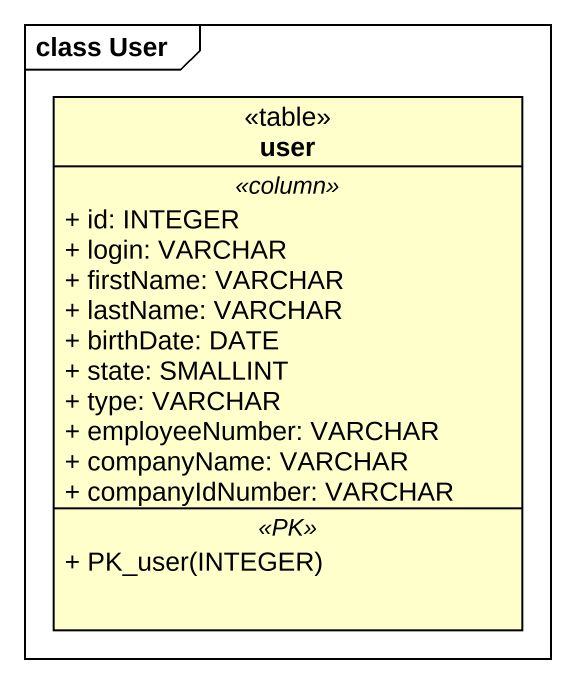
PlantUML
@startuml
mainframe class User
hide circle
hide empty members
skinparam classAttributeIconSize 0
class user <<table>> {
  .. <<column>> ..
  + id: INTEGER
  + login: VARCHAR
  + firstName: VARCHAR
  + lastName: VARCHAR
  + birthDate: DATE
  + state: SMALLINT
  + type: VARCHAR
  + employeeNumber: VARCHAR
  + companyName: VARCHAR
  + companyIdNumber: VARCHAR
  .. <<PK>> ..
  + PK_user(INTEGER)
}
@enduml
